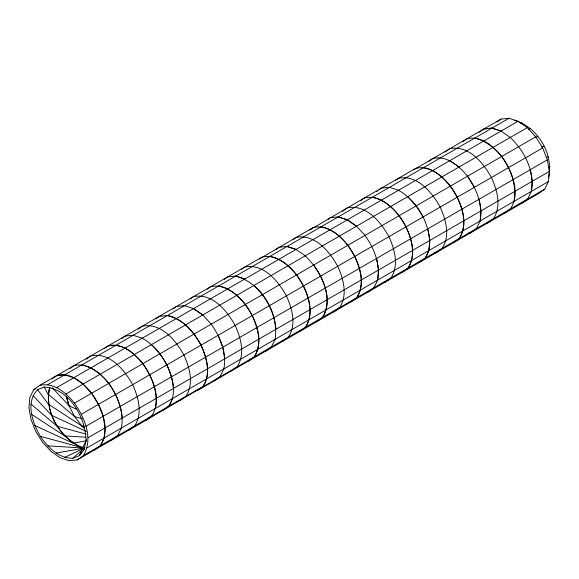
<?xml version="1.0" encoding="UTF-8"?>
<svg xmlns="http://www.w3.org/2000/svg" width="579" height="579" viewBox="0 0 579 579"><rect width="100%" height="100%" fill="white"/><g stroke="black" fill="none" stroke-linecap="round" stroke-linejoin="round"><path stroke-width="0.87" d="M514.123 120.323C537.486 126.374 553.828 154.137 548.639 177.435M77.239 459.921L83.398 455.499C93.624 438.687 84.664 417.77 74.481 403.136C66.165 392.975 53.934 381.966 39.748 385.39L33.589 389.819L29.869 397.462L28.95 407.565L30.926 419.153L35.594 431.08L42.506 442.182L50.988 451.374L60.202 457.757L69.248 460.703L77.239 459.921L94.29 450.078L100.608 445.562L151.705 416.062C162.229 399.329 153.124 378.253 142.948 363.605C134.632 353.443 122.401 342.435 108.215 345.866L103.945 348.913M83.398 455.499L100.449 445.656L104.169 438.014L105.088 427.903L103.12 416.323L98.444 404.395L91.533 393.286L83.058 384.094L73.844 377.718L64.797 374.772L56.8 375.547L39.748 385.39M100.608 445.562C110.835 428.75 101.882 407.833 91.692 393.192C83.376 383.037 71.145 372.029 56.966 375.453L52.009 378.992M121.322 428.113C124.499 412.154 117.827 396.202 108.743 383.349C100.42 373.18 88.153 362.136 73.953 365.646M56.966 375.453L108.056 345.96C122.234 342.529 134.473 353.537 142.789 363.699C151.879 376.545 158.48 392.468 155.425 408.419L104.336 437.919M162.692 410.583L168.916 406.125C177.16 393.525 172.687 377.522 166.911 364.864C161.078 354.066 153.102 344.259 142.246 338.223M108.215 345.866L159.305 316.366L167.461 315.497L218.558 285.997C234.068 289.261 244.931 302.332 252.205 315.62C257.981 328.279 262.453 344.281 254.21 356.881L145.705 420.397L151.864 415.968L202.954 386.475C211.197 373.875 206.725 357.865 200.949 345.207C193.683 331.926 182.812 318.855 167.302 315.591L116.213 345.084M203.12 386.381C211.364 373.781 206.884 357.771 201.116 345.12C193.842 331.832 182.978 318.761 167.461 315.497M223.827 368.932C226.99 352.98 220.375 336.992 211.19 324.204M196.961 390.803L248.051 361.31L254.369 356.787C264.596 339.982 255.636 319.058 245.453 304.424C237.115 294.233 224.782 283.124 210.561 286.779L159.471 316.272L155.889 318.826M275.083 339.337C279.064 313.109 261.809 283.138 235.704 276.096M254.369 356.787L305.459 327.287C313.702 314.694 309.229 298.684 303.461 286.026C296.187 272.745 285.317 259.674 269.807 256.41L218.717 285.903M248.21 361.216L299.3 331.716L305.625 327.193C315.852 310.387 306.892 289.464 296.709 274.83C288.371 264.646 276.038 253.53 261.817 257.185L210.727 286.685L207.137 289.239M305.625 327.193L356.715 297.7C364.958 285.1 360.485 269.09 354.71 256.439C347.436 243.151 336.573 230.08 321.063 226.816L269.973 256.316M299.466 331.622L350.556 302.129L356.881 297.606C367.1 280.801 358.148 259.877 347.965 245.243C339.62 235.052 327.294 223.943 313.065 227.598L259.074 259.153M377.588 280.156C380.584 264.219 374.164 248.21 364.951 235.429M356.881 297.606L407.971 268.106C416.214 255.505 411.734 239.503 405.966 226.845C398.692 213.564 387.829 200.493 372.311 197.222L321.222 226.722M350.722 302.035L401.812 272.535L408.13 268.012C418.356 251.206 409.396 230.283 399.213 215.649C390.876 205.465 378.543 194.349 364.321 198.004L310.496 229.465M408.13 268.012L459.219 238.519C467.463 225.919 462.99 209.909 457.222 197.258C449.948 183.97 439.077 170.899 423.567 167.635L372.478 197.135M401.971 272.441L453.06 242.941L459.386 238.425C469.612 221.619 460.652 200.696 450.469 186.062C442.132 175.871 429.799 164.762 415.577 168.417L364.481 197.909L360.377 200.862M480.1 220.975C483.103 205.031 476.626 189.058 467.521 176.211C459.118 166.13 446.923 155.071 432.723 158.508M423.734 167.541L474.823 138.041C500.886 145.148 518.031 175.068 514.195 201.289L463.106 230.782M459.386 238.425L510.475 208.925C520.999 192.199 511.894 171.116 501.725 156.468C493.38 146.284 481.055 135.168 466.826 138.822L413.522 169.886M531.348 191.381C534.887 171.225 524.574 151.105 510.237 137.469M502.702 213.434L504.475 213.26L538.521 193.61L544.68 189.181L548.4 181.538L549.319 171.435L547.35 159.847L542.675 147.92L535.763 136.818L527.281 127.626L518.067 121.243L509.028 118.297L501.03 119.079L466.992 138.728L462.722 141.775M86.061 441.314C86.177 418.103 69.581 388.451 44.214 387.054L37.584 389.667C25.143 402.629 32.533 422.865 40.371 436.342C47.847 447.198 58.595 458.474 72.78 458.264L79.403 455.651L83.977 449.811L86.38 439.555M40.371 436.342L81.805 447.545C59.688 438.1 43.62 411.242 49.642 387.365M83.586 446.684L81.972 447.458C59.854 438.006 43.787 411.148 49.808 387.271M83.977 449.811L84.932 447.321M86.133 440.163L79.403 455.651L81.407 452.655M117.602 435.748L121.38 428.076M168.851 406.161L172.578 398.518M220.107 376.567L223.892 368.895M275.141 339.301L271.363 346.98L265.204 351.402M322.612 317.386C334.517 296.68 320.643 270.668 305.22 255.831M425.124 258.205C433.381 245.597 428.844 229.61 423.177 216.908C417.343 206.11 409.375 196.303 398.511 190.267M527.628 199.024L531.413 191.345L532.333 181.241L530.357 169.654M72.78 458.264L82.218 449.926M69.849 368.599L74.011 365.61M86.213 359.248L91.004 355.803C109.945 352.046 124.471 369.851 132.649 384.644C138.417 397.303 142.897 413.305 134.654 425.905L128.495 430.335M121.785 338.512L125.267 336.023M138.149 329.161L142.26 326.209C161.194 322.46 175.719 340.257 183.905 355.057C189.673 367.708 194.146 383.718 185.902 396.318L179.743 400.74M173.041 308.925L176.523 306.429M190.086 299.082L193.509 296.622C212.45 292.865 226.975 310.67 235.154 325.463C240.929 338.122 245.402 354.124 237.158 366.724L230.999 371.153M224.29 279.331L227.771 276.842M241.342 269.488L244.765 267.028C263.706 263.279 278.231 281.076 286.41 295.876C292.178 308.527 296.658 324.537 288.414 337.137L282.255 341.559M275.546 249.744L279.027 247.247L287.025 246.466L296.064 249.411M293.278 239.409L296.014 237.441C314.954 233.684 329.48 251.489 337.666 266.282C343.434 278.94 347.907 294.943 339.663 307.543L333.504 311.972M309.649 230.051L313.065 227.598M327.482 219.658L330.283 217.661M342.478 211.292L347.27 207.847C366.21 204.097 380.736 221.895 388.914 236.688C394.69 249.346 399.163 265.356 390.919 277.956L384.76 282.378M376.741 191.511L378.109 190.527M379.419 189.579L381.532 188.066L389.529 187.285M395.783 180.228L398.526 178.26C417.466 174.503 431.992 192.308 440.17 207.101C445.939 219.759 450.419 235.762 442.175 248.362L436.016 252.791L434.236 252.965M428.619 161.461L432.788 158.472M444.983 152.111L446.358 151.126M447.726 150.142L449.774 148.665C468.715 144.916 483.241 162.713 491.419 177.507C497.195 190.165 501.667 206.175 493.424 218.768L487.265 223.197M479.188 132.359L484.044 128.885L492.034 128.104L501.081 131.049M496.927 122.024L501.03 119.079M111.443 440.178L117.66 435.719M151.705 416.062L145.546 420.492L94.449 449.984M213.948 380.996L220.172 376.531M316.452 321.815L322.677 317.35C332.939 300.537 323.893 279.65 313.695 265.023M367.708 292.221L373.925 287.763L377.653 280.12L378.572 270.009L376.596 258.429M418.964 262.634L425.181 258.169L428.901 250.526L429.821 240.423L427.852 228.835M468.44 233.214L470.213 233.04L476.437 228.582L480.157 220.939L481.077 210.828L479.101 199.248M453.227 242.847L504.316 213.354L510.635 208.831L544.68 189.181M521.469 203.453L527.686 198.988M33.589 389.819L35.92 388.48M47.746 384.615L64.797 374.772M64.957 374.678L116.046 345.178M474.983 137.947L509.028 118.297M56.793 387.561L73.844 377.718M74.003 377.624L125.093 348.124M125.259 348.03L176.349 318.537M176.508 318.443L227.605 288.943M227.764 288.849L278.854 259.356M279.02 259.262L330.11 229.762M330.269 229.668L381.358 200.168M381.525 200.073L432.614 170.581M432.781 170.487L483.87 140.987M484.03 140.892L518.067 121.243M520.564 123.667L522.099 122.784M66.006 393.937L83.058 384.094M83.217 384L134.306 354.507M134.473 354.413L185.562 324.913M185.721 324.819L236.818 295.326M236.977 295.232L288.067 265.732M288.233 265.638L339.323 236.145M339.482 236.051L390.572 206.551M390.738 206.457L441.828 176.964M441.994 176.87L493.084 147.37M493.243 147.276L527.281 127.626M528.721 129.189L530.248 128.299M74.481 403.136L91.533 393.286M91.692 393.192L142.789 363.699M142.948 363.605L194.037 334.105M194.204 334.011L245.293 304.518M245.453 304.424L296.549 274.924M296.709 274.83L347.798 245.337M347.965 245.243L399.054 215.743M399.213 215.649L450.303 186.156M450.469 186.062L501.559 156.562M501.725 156.468L535.763 136.818M535.488 137.657L537.79 136.333M541.676 147.421L543.971 146.096M81.393 414.238L98.444 404.395M98.611 404.301L149.7 374.801M149.86 374.707L200.949 345.207M201.116 345.12L252.205 315.62M252.372 315.526L303.461 286.026M303.62 285.932L354.71 256.439M354.876 256.345L405.966 226.845M406.125 226.751L457.222 197.258M457.381 197.164L508.471 167.664M508.637 167.57L542.675 147.92M546.663 157.51L548.197 156.627M86.068 426.166L103.12 416.323M103.279 416.229L154.369 386.729M154.535 386.634L205.625 357.142M205.784 357.048L256.881 327.548M257.04 327.453L308.129 297.953M308.296 297.859L359.385 268.367M359.545 268.272L410.634 238.772M410.8 238.678L461.89 209.185M462.056 209.091L513.146 179.591M513.305 179.497L547.35 159.847M548.516 167.787L550.05 166.904M88.037 437.746L105.088 427.903M105.255 427.809L156.344 398.316M156.504 398.222L207.593 368.722M207.76 368.628L258.849 339.135M259.016 339.041L310.105 309.541M310.264 309.447L361.354 279.954M361.52 279.86L412.61 250.36M412.769 250.266L463.866 220.765M464.025 220.679L515.115 191.179M515.281 191.084L549.319 171.435M87.118 447.856L104.169 438.014M155.585 408.325L206.674 378.832M206.841 378.738L257.93 349.238M258.096 349.144L309.186 319.651M309.345 319.557L360.435 290.057M360.601 289.963L411.691 260.47M411.85 260.376L462.947 230.876M514.362 201.195L548.4 181.538M64.761 457.396L83.296 448.486M73.338 443.181L85.612 440.959M56.127 453.118L83.304 448.197M483.979 128.922L491.976 128.14L501.023 131.086L510.294 137.433M330.218 217.69L338.274 216.879L347.32 219.825L356.534 226.208M502.543 213.528L504.316 213.354M468.498 233.178L470.278 233.004M227.713 276.871L235.769 276.06L244.816 279.006M176.457 306.465L184.513 305.654M125.209 336.059L133.264 335.241M48.759 404.395L81.986 426.086L84.614 426.282M64.935 435.929L85.54 437.181M47.724 445.866L82.659 447.987M66.31 396.268L69.06 405.691L74.575 416.591L82.348 418.697M57.589 426.397L86.076 434.105M389.464 187.321L398.576 190.23M338.216 216.915L347.262 219.861L356.476 226.237L365.016 235.4M286.96 246.502L296.007 249.448L305.278 255.795M184.455 305.683L193.56 308.593L202.773 314.976L211.255 324.168M133.199 335.277L142.311 338.187M81.95 364.864C105.306 370.806 119.773 395.182 122.241 418.002M76.348 409.136L69.002 405.727L66.252 396.297M52.016 415.534L86.307 431.442M34.798 425.471L73.171 443.275M31.548 414.332L64.768 436.023M449.825 160.644L459.038 167.02M193.502 308.629L202.715 315.012M48.144 394.067L74.64 416.554M30.926 404.004L57.422 426.491M74.575 416.591L81.986 426.086L84.57 428.315M81.921 426.115L84.512 428.351M52.045 387.517L69.06 405.691M33.01 395.508L51.849 415.628M407.725 196.65L416.207 205.842L423.119 216.944M253.964 285.418C266.137 296.882 274.504 312.472 276.002 329.227M151.459 344.606C163.633 356.063 171.999 371.653 173.497 388.408M37.584 389.667L48.6 404.489M467.456 176.248L474.375 187.35M44.214 387.054L47.977 394.161M218.102 335.306L222.777 347.234L224.746 358.821"/></g></svg>
